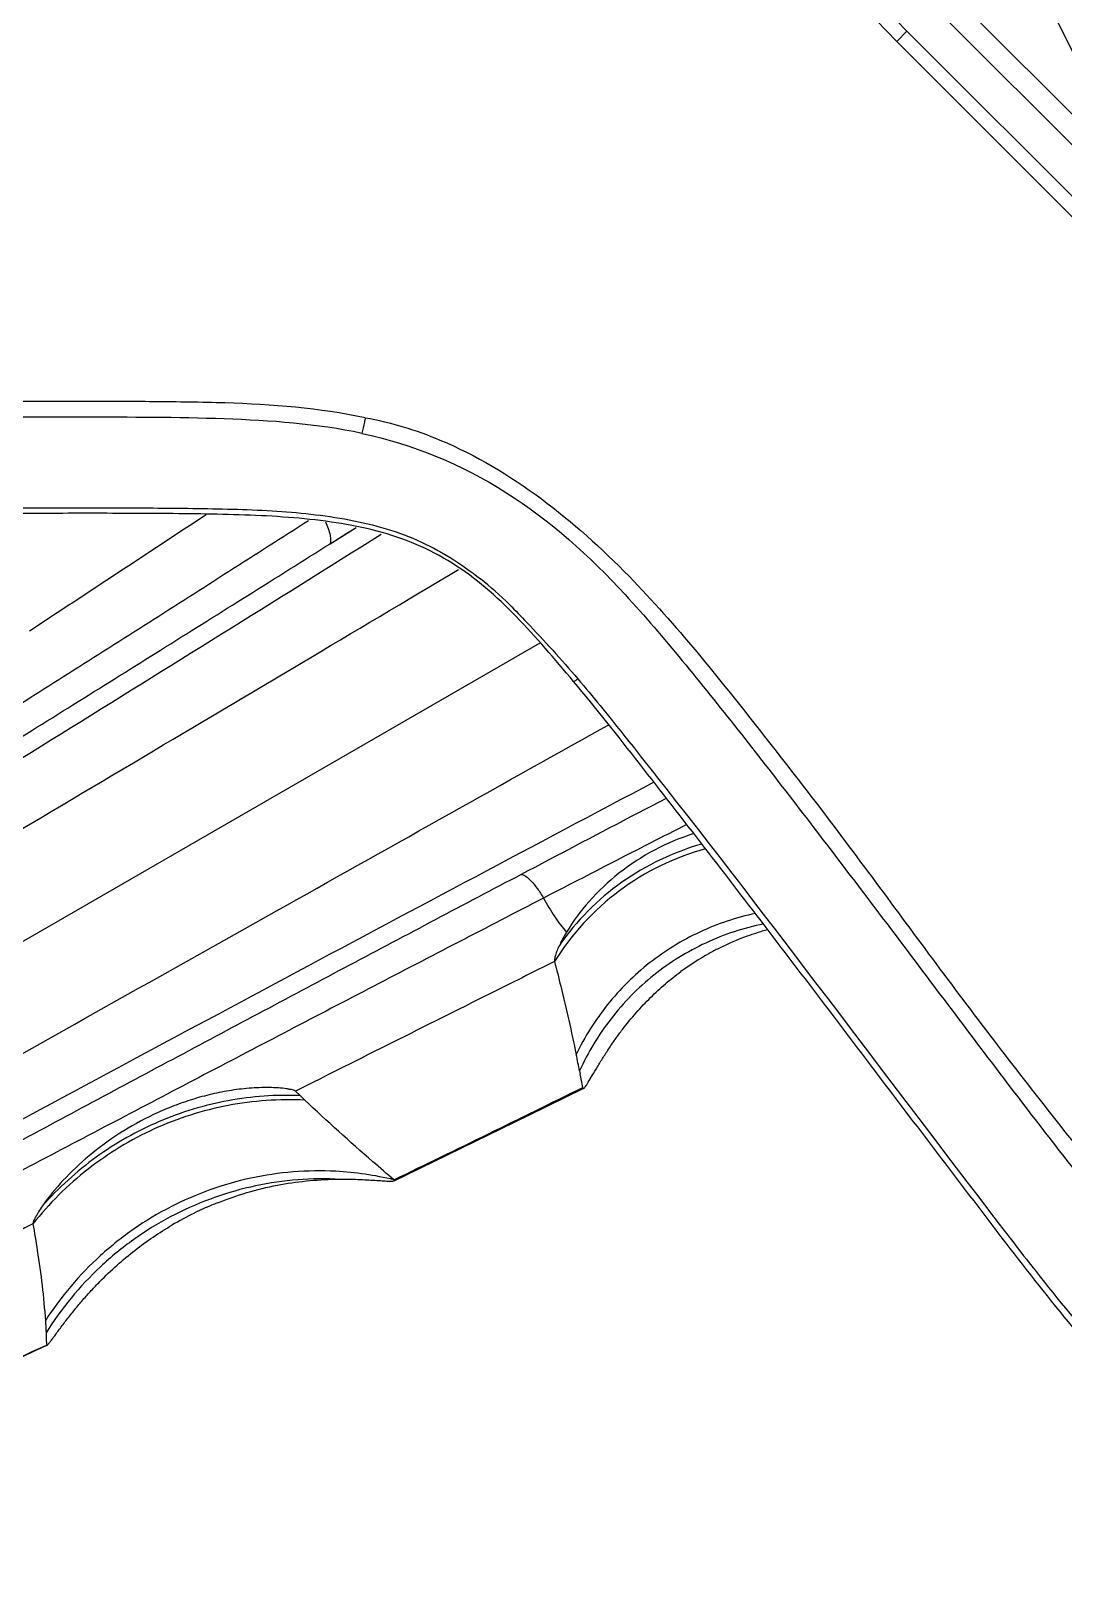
# Model space of a CAD drawing. Header units: millimetres. Extents: x -73584 to -37571, y -61249 to -50748.
# Drawn here: x -54408.79 to -54394.54, y -59240.96 to -59219.41 of the extents above; entities that cross this region are included whole.
import ezdxf

# ---------------------------------------------------------------- set-up
doc = ezdxf.new("R2010")
doc.units = ezdxf.units.MM
doc.header["$LTSCALE"] = 200
doc.layers.add('DIM', color=3, linetype='Continuous')

# ---------------------------------------------------------------- blocks, each defined once
blk = doc.blocks.new('12586')
at = {"color": 7, "linetype": 'Continuous'}
for p, q in [((-39983.449, -54889.966), (-39972.623, -54911.863)), ((-39992.036, -54900.122), (-39991.678, -54899.896)), ((-39989.138, -54901.493), (-40008.353, -54912.587)), ((-39989.138, -54901.493), (-40008.353, -54912.587)), ((-39988.421, -54902.75), (-39988.306, -54902.686)), ((-39988.306, -54902.686), (-39988.197, -54902.625)), ((-39988.592, -54907.401), (-39988.584, -54907.44)), ((-39988.592, -54907.401), (-39988.584, -54907.44)), ((-39992.45, -54907.742), (-39992.514, -54907.681)), ((-39992.45, -54907.742), (-39992.514, -54907.681)), ((-39992.384, -54907.805), (-39992.45, -54907.742)), ((-39992.384, -54907.805), (-39992.45, -54907.742))]:
    blk.add_line(p, q, dxfattribs=at)
for points in [[(-39992.036, -54900.122), (-39991.804, -54899.976), (-39991.678, -54899.896)], [(-39991.153, -54908.917), (-39989.291, -54908.012), (-39988.534, -54907.641)], [(-39998.143, -54912.197), (-39997.056, -54911.703), (-39995.945, -54911.189)]]:
    blk.add_lwpolyline(points, dxfattribs=at)
for centre, radius, start, end in [((-40585.855, -54003.225), 1074.379, 303.287965, 303.443651), ((-39993.086, -54904.533), 5.019, 45.3432, 51.4855), ((-39985.122, -54908.778), 3.438, 104.678, 107.3201), ((-40009.39, -54911.464), 21.192, 11.0522, 11.6777), ((-40007.46, -54911.086), 19.225, 10.3594, 10.9344), ((-40151.323, -54578.187), 367.461, 295.8413, 296.29356), ((-39992.188, -54913.198), 4.417, 76.4598, 87.0209), ((-39991.859, -54913.546), 4.658, 116.0854, 120.4605)]:
    blk.add_arc(centre, radius, start, end, dxfattribs=at)
for points, knots in [([(-39991.55, -54898.384), (-39992.185, -54898.248), (-39993.166, -54898.176), (-39994.467, -54898.16), (-39995.773, -54898.155), (-39997.404, -54898.16), (-40000.015, -54898.157), (-40003.278, -54898.159), (-40005.888, -54898.158), (-40007.193, -54898.158)], [0, 0, 0, 0, 0.124504, 0.187109, 0.249626, 0.374691, 0.499751, 0.749876, 1, 1, 1, 1]), ([(-39991.597, -54898.598), (-39992.22, -54898.466), (-39993.511, -54898.375), (-39995.449, -54898.376), (-39997.405, -54898.378), (-40000.015, -54898.376), (-40003.278, -54898.378), (-40005.888, -54898.377), (-40007.193, -54898.377)], [0, 0, 0, 0, 0.122382, 0.247357, 0.372818, 0.49825, 0.749123, 1, 1, 1, 1]), ([(-39991.55, -54898.383), (-39991.554, -54898.403), (-39991.569, -54898.475), (-39991.585, -54898.546), (-39991.596, -54898.597)], [0, 0, 0, 0, 0.280095, 1, 1, 1, 1]), ([(-39991.55, -54898.383), (-39991.196, -54898.444), (-39989.817, -54898.874), (-39988.658, -54899.804), (-39987.908, -54900.571)], [0, 0, 0, 0, 0.250634, 1, 1, 1, 1]), ([(-39991.597, -54898.598), (-39990.896, -54898.745), (-39989.533, -54899.315), (-39988.452, -54900.293), (-39987.962, -54900.825)], [0, 0, 0, 0, 0.497258, 1, 1, 1, 1]), ([(-40007.193, -54899.627), (-40005.727, -54899.627), (-40003.528, -54899.628), (-40000.596, -54899.627), (-39998.396, -54899.628), (-39996.564, -54899.628), (-39995.098, -54899.624), (-39994.001, -54899.631), (-39992.911, -54899.65), (-39991.843, -54899.749), (-39990.82, -54900.021), (-39990.228, -54900.395), (-39989.961, -54900.607)], [0, 0, 0, 0, 0.25233, 0.378497, 0.504656, 0.630834, 0.693913, 0.756859, 0.81973, 0.881387, 0.94132, 1, 1, 1, 1]), ([(-39988.675, -54902.022), (-39988.934, -54901.717), (-39989.434, -54901.117), (-39990.169, -54900.469), (-39990.844, -54900.116), (-39991.386, -54899.935), (-39991.954, -54899.825), (-39992.741, -54899.736), (-39993.747, -54899.708), (-39994.964, -54899.701), (-39996.186, -54899.703), (-39998.632, -54899.706), (-40002.301, -54899.703), (-40005.563, -54899.704), (-40007.193, -54899.704)], [0, 0, 0, 0, 0.062299, 0.121446, 0.150609, 0.180127, 0.209909, 0.240446, 0.303149, 0.366263, 0.429622, 0.493021, 0.746507, 1, 1, 1, 1]), ([(-40009.397, -54910.386), (-40009.285, -54910.334), (-40009.041, -54910.211), (-40008.649, -54910.001), (-40008.202, -54909.75), (-40007.531, -54909.358), (-40006.65, -54908.82), (-40005.567, -54908.15), (-40004.469, -54907.466), (-40002.998, -54906.547), (-40001.158, -54905.394), (-39998.951, -54904.004), (-39996.743, -54902.609), (-39994.538, -54901.208), (-39993.069, -54900.271), (-39992.335, -54899.8)], [0, 0, 0, 0, 0.018423, 0.040798, 0.06651, 0.095008, 0.156798, 0.220726, 0.285259, 0.350014, 0.479766, 0.60968, 0.7397, 0.869806, 1, 1, 1, 1]), ([(-39992.036, -54900.122), (-39992.028, -54900.108), (-39992.022, -54900.068), (-39992.036, -54899.966), (-39992.068, -54899.884), (-39992.094, -54899.825)], [0, 0, 0, 0, 0.154809, 0.375523, 1, 1, 1, 1]), ([(-40009.571, -54910.823), (-40009.457, -54910.769), (-40009.209, -54910.646), (-40008.811, -54910.435), (-40008.36, -54910.185), (-40007.678, -54909.794), (-40006.778, -54909.254), (-40005.668, -54908.578), (-40004.538, -54907.886), (-40003.024, -54906.955), (-40001.129, -54905.787), (-39998.854, -54904.38), (-39996.58, -54902.967), (-39994.306, -54901.548), (-39992.792, -54900.598), (-39992.036, -54900.122)], [0, 0, 0, 0, 0.018341, 0.040433, 0.065736, 0.093771, 0.155099, 0.218997, 0.283612, 0.348483, 0.478499, 0.6087, 0.739026, 0.869457, 1, 1, 1, 1]), ([(-39991.33, -54899.995), (-39992.799, -54900.915), (-39995.743, -54902.749), (-39999.432, -54905.028), (-40002.389, -54906.844), (-40004.601, -54908.199), (-40006.785, -54909.526), (-40008.236, -54910.39), (-40008.952, -54910.805)], [0, 0, 0, 0, 0.25157, 0.503336, 0.629233, 0.755013, 0.879815, 1, 1, 1, 1]), ([(-40008.823, -54911.444), (-40007.978, -54910.957), (-40006.322, -54909.991), (-40003.102, -54908.092), (-39999.207, -54905.788), (-39994.675, -54903.102), (-39991.712, -54901.341), (-39990.264, -54900.479)], [0, 0, 0, 0, 0.135732, 0.266835, 0.52028, 0.765466, 1, 1, 1, 1]), ([(-39987.908, -54900.571), (-39987.582, -54900.906), (-39986.965, -54901.61), (-39986.093, -54902.706), (-39985.234, -54903.814), (-39984.397, -54904.937), (-39983.566, -54906.066), (-39982.439, -54907.557), (-39981.565, -54908.652), (-39980.98, -54909.381)], [0, 0, 0, 0, 0.125012, 0.250057, 0.375045, 0.500026, 0.625019, 0.750007, 1, 1, 1, 1]), ([(-39989.559, -54900.963), (-39989.478, -54901.043), (-39989.156, -54901.378), (-39988.843, -54901.721), (-39988.616, -54901.988)], [0, 0, 0, 0, 0.245454, 1, 1, 1, 1]), ([(-39987.175, -54901.737), (-39986.655, -54902.368), (-39985.646, -54903.658), (-39984.16, -54905.615), (-39982.683, -54907.587), (-39981.677, -54908.885), (-39981.156, -54909.521)], [0, 0, 0, 0, 0.249138, 0.499214, 0.749348, 1, 1, 1, 1]), ([(-39988.676, -54902.024), (-39988.682, -54902.034), (-39988.636, -54902.003), (-39988.626, -54901.995), (-39988.617, -54901.988)], [0, 0, 0, 0, 0.49846, 1, 1, 1, 1]), ([(-39981.479, -54911.288), (-39981.807, -54910.918), (-39982.423, -54910.151), (-39983.312, -54908.977), (-39984.202, -54907.811), (-39985.086, -54906.641), (-39985.974, -54905.476), (-39986.865, -54904.313), (-39987.762, -54903.16), (-39988.362, -54902.393), (-39988.675, -54902.023)], [0, 0, 0, 0, 0.126271, 0.251434, 0.376485, 0.501428, 0.62632, 0.751152, 0.876009, 1, 1, 1, 1]), ([(-39988.616, -54901.988), (-39988.512, -54902.109), (-39988.101, -54902.606), (-39987.703, -54903.114), (-39987.403, -54903.496)], [0, 0, 0, 0, 0.248043, 1, 1, 1, 1]), ([(-40007.598, -54913.566), (-40006.735, -54913.066), (-40005.032, -54912.094), (-40001.704, -54910.213), (-39997.675, -54907.944), (-39992.987, -54905.308), (-39989.92, -54903.589), (-39988.421, -54902.75)], [0, 0, 0, 0, 0.135947, 0.267162, 0.520847, 0.765973, 1, 1, 1, 1]), ([(-39987.566, -54903.415), (-39989.213, -54904.285), (-39992.503, -54906.035), (-39996.606, -54908.241), (-39999.886, -54910.016), (-40002.337, -54911.347), (-40004.749, -54912.666), (-40006.336, -54913.552), (-40007.109, -54913.997)], [0, 0, 0, 0, 0.251384, 0.503034, 0.628891, 0.754663, 0.879619, 1, 1, 1, 1]), ([(-39987.393, -54903.637), (-39987.561, -54903.724), (-39988.23, -54904.073), (-39988.898, -54904.425), (-39989.399, -54904.689)], [0, 0, 0, 0, 0.250342, 1, 1, 1, 1]), ([(-39987.113, -54903.998), (-39987.279, -54904.083), (-39987.938, -54904.42), (-39988.597, -54904.76), (-39989.09, -54905.015)], [0, 0, 0, 0, 0.250322, 1, 1, 1, 1]), ([(-39987.016, -54904.124), (-39987.387, -54904.242), (-39987.912, -54904.522), (-39988.463, -54905.04), (-39988.682, -54905.333), (-39988.772, -54905.484)], [0, 0, 0, 0, 0.516831, 0.767982, 1, 1, 1, 1]), ([(-39986.853, -54904.333), (-39987.278, -54904.45), (-39988.092, -54904.847), (-39988.704, -54905.515), (-39988.938, -54905.89)], [0, 0, 0, 0, 0.499462, 1, 1, 1, 1]), ([(-39986.904, -54904.269), (-39987.296, -54904.379), (-39988.05, -54904.738), (-39988.636, -54905.331), (-39988.87, -54905.667)], [0, 0, 0, 0, 0.499406, 1, 1, 1, 1]), ([(-39989.399, -54904.689), (-39990.19, -54905.105), (-39991.77, -54905.941), (-39994.135, -54907.201), (-39996.496, -54908.465), (-39998.851, -54909.731), (-40000.811, -54910.788), (-40002.374, -54911.634), (-40003.538, -54912.266), (-40004.679, -54912.889), (-40005.596, -54913.399), (-40006.276, -54913.793), (-40006.719, -54914.06), (-40007.1, -54914.299), (-40007.331, -54914.452), (-40007.434, -54914.524)], [0, 0, 0, 0, 0.130538, 0.260963, 0.391284, 0.521479, 0.65149, 0.716359, 0.780971, 0.844867, 0.906199, 0.934249, 0.959562, 0.981661, 1, 1, 1, 1]), ([(-39989.399, -54904.689), (-39989.389, -54904.689), (-39989.367, -54904.695), (-39989.317, -54904.723), (-39989.249, -54904.786), (-39989.168, -54904.889), (-39989.116, -54904.97), (-39989.09, -54905.015)], [0, 0, 0, 0, 0.064366, 0.147217, 0.371409, 0.664237, 1, 1, 1, 1]), ([(-39989.09, -54905.015), (-39989.872, -54905.419), (-39991.434, -54906.23), (-39993.772, -54907.451), (-39996.106, -54908.677), (-39998.436, -54909.905), (-40000.374, -54910.932), (-40001.92, -54911.754), (-40003.073, -54912.368), (-40004.207, -54912.977), (-40005.123, -54913.477), (-40005.806, -54913.866), (-40006.253, -54914.131), (-40006.636, -54914.369), (-40006.867, -54914.52), (-40006.969, -54914.592)], [0, 0, 0, 0, 0.130145, 0.260198, 0.390165, 0.520027, 0.649729, 0.714462, 0.778981, 0.842914, 0.904773, 0.933354, 0.95914, 0.981566, 1, 1, 1, 1]), ([(-39989.09, -54905.015), (-39989.042, -54905.104), (-39988.944, -54905.266), (-39988.831, -54905.418), (-39988.772, -54905.484)], [0, 0, 0, 0, 0.534108, 1, 1, 1, 1]), ([(-39986.162, -54905.226), (-39986.427, -54905.282), (-39986.946, -54905.456), (-39987.646, -54905.886), (-39988.228, -54906.465), (-39988.521, -54906.929), (-39988.638, -54907.174)], [0, 0, 0, 0, 0.249402, 0.499474, 0.749859, 1, 1, 1, 1]), ([(-39988.772, -54905.484), (-39988.781, -54905.499), (-39988.816, -54905.559), (-39988.848, -54905.62), (-39988.87, -54905.667)], [0, 0, 0, 0, 0.265052, 1, 1, 1, 1]), ([(-39986.052, -54905.372), (-39986.327, -54905.427), (-39986.865, -54905.605), (-39987.588, -54906.052), (-39988.183, -54906.659), (-39988.477, -54907.145), (-39988.592, -54907.401)], [0, 0, 0, 0, 0.249407, 0.49949, 0.749888, 1, 1, 1, 1]), ([(-39986.145, -54905.497), (-39986.19, -54905.511), (-39986.369, -54905.571), (-39986.543, -54905.645), (-39986.67, -54905.709)], [0, 0, 0, 0, 0.249318, 1, 1, 1, 1]), ([(-39988.87, -54905.667), (-39988.881, -54905.691), (-39988.901, -54905.736), (-39988.924, -54905.8), (-39988.937, -54905.849), (-39988.941, -54905.879), (-39988.938, -54905.89)], [0, 0, 0, 0, 0.340966, 0.630667, 0.854957, 1, 1, 1, 1]), ([(-39986.67, -54905.709), (-39986.715, -54905.732), (-39986.896, -54905.827), (-39987.069, -54905.937), (-39987.193, -54906.029)], [0, 0, 0, 0, 0.247997, 1, 1, 1, 1]), ([(-39988.938, -54905.89), (-39989.236, -54906.039), (-39990.429, -54906.634), (-39991.621, -54907.232), (-39992.514, -54907.681)], [0, 0, 0, 0, 0.250069, 1, 1, 1, 1]), ([(-39988.938, -54905.89), (-39988.908, -54906.004), (-39988.801, -54906.43), (-39988.703, -54906.859), (-39988.638, -54907.174)], [0, 0, 0, 0, 0.267201, 1, 1, 1, 1]), ([(-39988.534, -54907.641), (-39988.53, -54907.639), (-39988.522, -54907.631), (-39988.508, -54907.614), (-39988.491, -54907.589), (-39988.459, -54907.539), (-39988.411, -54907.457), (-39988.344, -54907.341), (-39988.266, -54907.213), (-39988.181, -54907.082), (-39988.092, -54906.953), (-39987.971, -54906.789), (-39987.814, -54906.597), (-39987.616, -54906.387), (-39987.41, -54906.197), (-39987.266, -54906.082), (-39987.193, -54906.029)], [0, 0, 0, 0, 0.006275, 0.016275, 0.030572, 0.049478, 0.100674, 0.165974, 0.238679, 0.313507, 0.387987, 0.461142, 0.602769, 0.738903, 0.870897, 1, 1, 1, 1]), ([(-39992.514, -54907.681), (-39992.518, -54907.678), (-39992.532, -54907.671), (-39992.557, -54907.662), (-39992.593, -54907.654), (-39992.658, -54907.643), (-39992.754, -54907.634), (-39992.88, -54907.629), (-39993.015, -54907.631), (-39993.2, -54907.642), (-39993.431, -54907.671), (-39993.703, -54907.727), (-39993.969, -54907.801), (-39994.225, -54907.893), (-39994.554, -54908.036), (-39994.942, -54908.251), (-39995.362, -54908.558), (-39995.719, -54908.896), (-39995.921, -54909.141), (-39996.006, -54909.263)], [0, 0, 0, 0, 0.004283, 0.011022, 0.020275, 0.031793, 0.059818, 0.091918, 0.125808, 0.160429, 0.230021, 0.299116, 0.367471, 0.435138, 0.502213, 0.634673, 0.764399, 0.888768, 1, 1, 1, 1]), ([(-39988.549, -54907.629), (-39988.548, -54907.633), (-39988.547, -54907.64), (-39988.539, -54907.643), (-39988.536, -54907.641), (-39988.534, -54907.641)], [0, 0, 0, 0, 0.549926, 0.749884, 1, 1, 1, 1]), ([(-39992.384, -54907.805), (-39992.738, -54907.787), (-39993.455, -54907.836), (-39994.481, -54908.164), (-39995.404, -54908.724), (-39995.917, -54909.233), (-39996.139, -54909.513)], [0, 0, 0, 0, 0.248902, 0.498713, 0.749205, 1, 1, 1, 1]), ([(-39992.45, -54907.742), (-39992.781, -54907.728), (-39993.449, -54907.775), (-39994.41, -54908.066), (-39995.286, -54908.562), (-39995.785, -54909.014), (-39996.006, -54909.263)], [0, 0, 0, 0, 0.248927, 0.498716, 0.749185, 1, 1, 1, 1]), ([(-39991.154, -54908.904), (-39991.252, -54908.821), (-39991.67, -54908.464), (-39992.077, -54908.094), (-39992.384, -54907.805)], [0, 0, 0, 0, 0.233305, 1, 1, 1, 1]), ([(-39991.959, -54908.787), (-39992.349, -54908.767), (-39993.141, -54908.83), (-39994.074, -54909.166), (-39994.749, -54909.571), (-39995.366, -54910.062), (-39995.754, -54910.519), (-39995.967, -54910.85)], [0, 0, 0, 0, 0.248975, 0.498721, 0.624065, 0.749509, 1, 1, 1, 1]), ([(-39991.964, -54908.895), (-39992.356, -54908.879), (-39992.952, -54908.934), (-39993.707, -54909.162), (-39994.249, -54909.405), (-39994.754, -54909.718), (-39995.366, -54910.219), (-39995.749, -54910.683), (-39995.957, -54911.018)], [0, 0, 0, 0, 0.248843, 0.373841, 0.499012, 0.624286, 0.749663, 1, 1, 1, 1]), ([(-39993.592, -54909.222), (-39993.325, -54909.115), (-39992.788, -54908.957), (-39992.232, -54908.901), (-39991.964, -54908.895)], [0, 0, 0, 0, 0.517791, 1, 1, 1, 1]), ([(-39991.964, -54908.895), (-39991.871, -54908.894), (-39991.736, -54908.894), (-39991.562, -54908.902), (-39991.447, -54908.908), (-39991.346, -54908.915), (-39991.271, -54908.92), (-39991.221, -54908.922), (-39991.192, -54908.923), (-39991.17, -54908.922), (-39991.158, -54908.92), (-39991.153, -54908.917)], [0, 0, 0, 0, 0.343254, 0.499553, 0.642534, 0.769061, 0.87497, 0.918484, 0.954538, 0.982076, 1, 1, 1, 1]), ([(-39991.153, -54908.917), (-39991.151, -54908.916), (-39991.146, -54908.911), (-39991.152, -54908.906), (-39991.154, -54908.904)], [0, 0, 0, 0, 0.423135, 1, 1, 1, 1]), ([(-39996.006, -54909.263), (-39996.024, -54909.29), (-39996.058, -54909.341), (-39996.095, -54909.404), (-39996.118, -54909.448), (-39996.13, -54909.475), (-39996.137, -54909.496), (-39996.139, -54909.508), (-39996.139, -54909.513)], [0, 0, 0, 0, 0.344587, 0.640961, 0.764977, 0.868561, 0.947944, 1, 1, 1, 1]), ([(-39993.592, -54909.222), (-39993.619, -54909.233), (-39993.725, -54909.276), (-39993.83, -54909.324), (-39993.907, -54909.362)], [0, 0, 0, 0, 0.249138, 1, 1, 1, 1]), ([(-39996.139, -54909.513), (-39996.433, -54909.663), (-39997.612, -54910.262), (-39998.79, -54910.862), (-39999.672, -54911.314)], [0, 0, 0, 0, 0.250129, 1, 1, 1, 1]), ([(-39996.139, -54909.513), (-39996.117, -54909.635), (-39996.043, -54910.078), (-39995.989, -54910.525), (-39995.967, -54910.85)], [0, 0, 0, 0, 0.275694, 1, 1, 1, 1]), ([(-39995.945, -54911.189), (-39995.941, -54911.187), (-39995.931, -54911.177), (-39995.913, -54911.157), (-39995.887, -54911.124), (-39995.855, -54911.08), (-39995.816, -54911.027), (-39995.754, -54910.943), (-39995.67, -54910.831), (-39995.562, -54910.695), (-39995.449, -54910.561), (-39995.334, -54910.433), (-39995.179, -54910.27), (-39994.981, -54910.082), (-39994.735, -54909.877), (-39994.483, -54909.692), (-39994.308, -54909.582), (-39994.22, -54909.53)], [0, 0, 0, 0, 0.006027, 0.017322, 0.034369, 0.057275, 0.08515, 0.11683, 0.18675, 0.259686, 0.332508, 0.404209, 0.474529, 0.611231, 0.743656, 0.87294, 1, 1, 1, 1]), ([(-39982.649, -54909.709), (-39982.549, -54909.839), (-39982.146, -54910.36), (-39981.731, -54910.873), (-39981.402, -54911.243)], [0, 0, 0, 0, 0.248876, 1, 1, 1, 1]), ([(-39995.967, -54910.85), (-39995.966, -54910.864), (-39995.962, -54910.92), (-39995.959, -54910.977), (-39995.957, -54911.018)], [0, 0, 0, 0, 0.253738, 1, 1, 1, 1]), ([(-39995.957, -54911.018), (-39995.957, -54911.033), (-39995.954, -54911.088), (-39995.953, -54911.143), (-39995.952, -54911.185)], [0, 0, 0, 0, 0.2539, 1, 1, 1, 1]), ([(-39997.947, -54912.103), (-39997.777, -54912.026), (-39997.111, -54911.723), (-39996.447, -54911.415), (-39995.952, -54911.185)], [0, 0, 0, 0, 0.253863, 1, 1, 1, 1]), ([(-39995.952, -54911.185), (-39995.952, -54911.186), (-39995.951, -54911.191), (-39995.947, -54911.19), (-39995.945, -54911.189)], [0, 0, 0, 0, 0.529865, 1, 1, 1, 1])]:
    blk.add_open_spline(points, degree=3, knots=knots, dxfattribs=at)
for points in [[(-39987.962, -54900.825), (-39987.689, -54901.12), (-39987.431, -54901.428), (-39987.175, -54901.737)], [(-39987.403, -54903.496), (-39985.793, -54905.547), (-39984.238, -54907.641), (-39982.649, -54909.709)]]:
    blk.add_open_spline(points, degree=3, dxfattribs=at)
blk = doc.blocks.new('23-D1025-B_LOCK_PIN_PLATE_Absen-PL__339', base_point=(483.75, -23.18))
at = {"color": 7, "linetype": 'Continuous'}
for p, q in [((515.609, -20.039), (530.609, -5.039)), ((515.821, -20.251), (530.821, -5.251))]:
    blk.add_line(p, q, dxfattribs=at)
blk = doc.blocks.new('PH_23_COMPONENTS_BASESTAND-0_5m_Absen-PL__347', base_point=(431.261, -23.18))
blk.add_blockref('23-D1025-B_LOCK_PIN_PLATE_Absen-PL__339', (483.75, -23.18))
blk = doc.blocks.new('23-D1020-B_EXTRUSION-MAIN-BODY_BASESTAND-0_5m_Absen-PL__363', base_point=(418.75, -61.98))
at = {"color": 7, "linetype": 'Continuous'}
for p, q in [((531.175, -5.605), (516.175, -20.605)), ((531.316, -5.746), (516.316, -20.746))]:
    blk.add_line(p, q, dxfattribs=at)
at = {"color": 140, "linetype": 'Continuous'}
blk.add_line((531.316, -5.746), (531.175, -5.605), dxfattribs=at)
at = {"color": 7, "linetype": 'Continuous'}
for radius in [10.7, 10.5]:
    blk.add_arc((523.75, 1.82), radius, 315, 90, dxfattribs=at)
blk = doc.blocks.new('Top1', base_point=(668.75, -75.52))
for name, p in [('23-D1020-B_EXTRUSION-MAIN-BODY_BASESTAND-0_5m_Absen-PL__363', (418.75, -61.98)), ('PH_23_COMPONENTS_BASESTAND-0_5m_Absen-PL__347', (431.261, -23.18))]:
    blk.add_blockref(name, p)
blk = doc.blocks.new('*U1115')
at = {"xscale": -1, "rotation": 359.9999999999976}
blk.add_blockref('Top1', (0, -53.713), dxfattribs=at)
at = {"layer": 'DIM', "color": 0}
blk.add_blockref('12586', (40121.647, 54909.248), dxfattribs=at)
blk = doc.blocks.new('*U1116')
at = {"layer": 'DIM', "color": 0, "linetype": 'ByBlock', "lineweight": -2, "transparency": 16777216}
blk.add_blockref('*U1115', (0, 0), dxfattribs=at)

msp = doc.modelspace()

# ---------------------------------------------------------------- block references
at = {"layer": 'DIM', "color": 0}
msp.add_blockref('*U1116', (-54534.278, -59235.614), dxfattribs=at)

doc.saveas('drawing.dxf')
